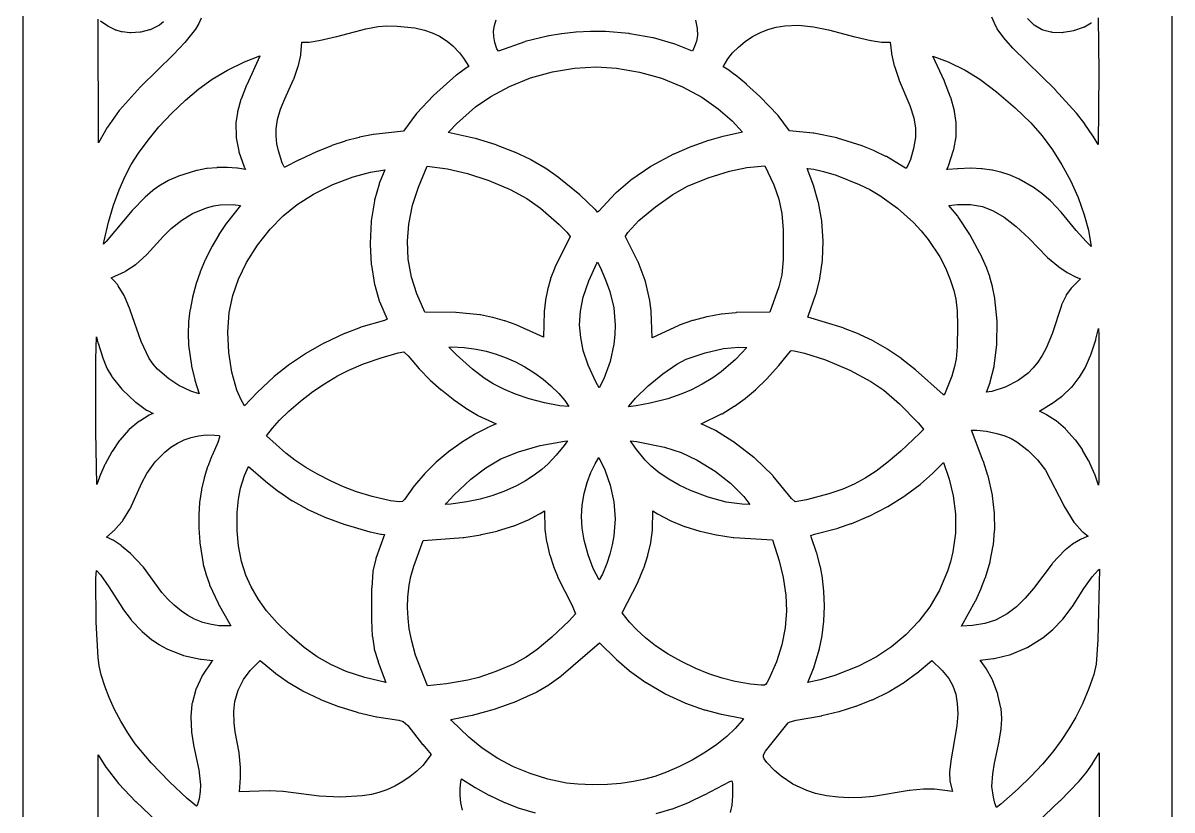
# Model space of a CAD drawing. Header units: millimetres. Extents: x 0 to 63, y 0 to 126.
# Drawn here: x 0 to 63.3, y 47 to 90.3 of the extents above; entities that cross this region are included whole.
import ezdxf

# ---------------------------------------------------------------- set-up
doc = ezdxf.new("R2010")
doc.units = ezdxf.units.MM
doc.layers.add('CUT', color=1, linetype='Continuous')

msp = doc.modelspace()

# ---------------------------------------------------------------- linework, layer by layer
at = {"layer": 'CUT'}
for points in [[(13.134, 123), (0, 123), (0, 3), (13.134, 3), (13.134, 0), (21.134, 0), (21.134, 3), (42.134, 3), (42.134, 0), (50.134, 0), (50.134, 3), (63.2679, 3), (63.2679, 123), (50.134, 123), (50.134, 126), (42.134, 126), (42.134, 123), (21.134, 123), (21.134, 126), (13.134, 126)], [(13.9377, 84.0909), (13.9432, 84.461), (14.0217, 84.9861), (14.1877, 85.561), (14.4104, 86.1253), (14.8985, 87.1855), (14.9089, 87.211), (15.1589, 87.9204), (15.1693, 87.9574), (15.2899, 88.5254), (15.2949, 88.5586), (15.3603, 89.2397), (15.716, 89.2418), (15.7387, 89.2427), (15.7611, 89.2454), (16.2896, 89.3261), (16.311, 89.3301), (17.268, 89.5458), (17.2804, 89.5489), (18.8864, 89.9806), (19.559, 90.1072), (20.0326, 90.1381), (20.6, 90.1282), (21.5703, 90.0308), (22.1102, 89.9044), (22.5358, 89.7554), (22.9277, 89.5689), (23.3497, 89.3008), (23.6758, 89.0316), (24.0275, 88.6605), (24.2547, 88.363), (24.552, 87.9093), (24.3119, 87.7584), (24.2912, 87.7443), (23.8752, 87.4323), (23.8555, 87.4162), (22.6035, 86.3026), (22.5849, 86.2847), (21.6838, 85.3345), (21.6609, 85.3074), (20.9458, 84.3491), (19.3084, 84.1609), (19.2835, 84.157), (18.5245, 84.0061), (18.5046, 84.0013), (17.761, 83.8018), (17.7418, 83.7959), (16.9983, 83.5436), (16.9811, 83.5372), (16.2159, 83.2254), (16.2031, 83.2198), (15.2174, 82.7647), (15.2056, 82.7589), (14.4216, 82.3554), (14.4019, 82.3535), (14.3794, 82.3805), (14.2765, 82.6021), (14.0746, 83.2611), (13.9864, 83.651)], [(40.5839, 86.2328), (40.5704, 86.2457), (39.8395, 86.9132), (39.8293, 86.9222), (39.2117, 87.4372), (39.1968, 87.4488), (38.8019, 87.7388), (38.7757, 87.7561), (38.5533, 87.8865), (38.8058, 88.3168), (39.0672, 88.6501), (39.3896, 88.9729), (39.7633, 89.2748), (40.1764, 89.5456), (40.6178, 89.7761), (41.0184, 89.9372), (41.4735, 90.0656), (41.95, 90.1438), (42.6974, 90.1699), (43.5269, 90.0912), (44.3579, 89.9287), (45.8006, 89.5361), (45.8133, 89.5329), (46.6857, 89.3346), (46.7086, 89.3303), (47.2756, 89.2454), (47.3199, 89.242), (47.7531, 89.2396), (47.8166, 88.632), (47.823, 88.5942), (47.9774, 87.9466), (47.9851, 87.9199), (48.245, 87.1558), (48.252, 87.1373), (48.8298, 85.7488), (49.0474, 85.0699), (49.1445, 84.5082), (49.1407, 83.9865), (49.0369, 83.3786), (48.866, 82.7795), (48.7296, 82.451), (48.6242, 82.3033), (48.6012, 82.3113), (47.5387, 82.9392), (47.5156, 82.9515), (46.9044, 83.2454), (46.8879, 83.2528), (46.2373, 83.5196), (46.2138, 83.5282), (44.8499, 83.9617), (44.8176, 83.97), (43.5444, 84.228), (43.5125, 84.2327), (42.1978, 84.3589), (41.5821, 85.1969), (41.5558, 85.228)], [(5.962, 82.507), (6.3628, 83.1363), (6.8905, 83.853), (7.4885, 84.5721), (8.198, 85.3346), (8.9402, 86.0464), (9.6881, 86.6797), (10.4133, 87.2067), (11.2566, 87.7015), (12.2008, 88.1633), (13.0434, 88.4913), (13.0352, 88.4656), (12.3169, 86.8906), (12.3104, 86.8751), (12.0114, 86.1068), (12.002, 86.0789), (11.8123, 85.3975), (11.8046, 85.3613), (11.7225, 84.8048), (11.72, 84.7809), (11.7195, 84.7569), (11.7312, 84.0275), (11.7329, 84.0011), (11.7369, 83.9749), (11.8823, 83.242), (11.893, 83.2023), (12.1777, 82.383), (12.1861, 82.3614), (12.1963, 82.3406), (12.2562, 82.2283), (11.8087, 82.2988), (11.7821, 82.3018), (11.2549, 82.3389), (11.2292, 82.3397), (10.6958, 82.333), (10.6705, 82.3316), (10.1395, 82.2814), (10.1137, 82.2778), (9.5935, 82.1842), (9.5569, 82.1753), (8.5559, 81.8655), (8.5203, 81.852), (8.044, 81.6374), (8.0172, 81.6237), (7.568, 81.3659), (7.5443, 81.3507), (7.1732, 81.0896), (7.1524, 81.0736), (6.7266, 80.7153), (6.7043, 80.6945), (6.0276, 79.9976), (6.0124, 79.9806), (4.5852, 78.2679), (4.4364, 78.1183), (4.4732, 78.3033), (4.7178, 79.3287), (4.9913, 80.2642), (5.2938, 81.1113), (5.6251, 81.8715)], [(57.669, 81.6326), (58.0972, 80.6831), (58.4396, 79.7348), (58.6704, 78.8827), (58.8188, 77.9985), (58.5495, 78.2614), (57.9942, 78.88), (57.1656, 79.8888), (57.1491, 79.9073), (56.5883, 80.4865), (56.5693, 80.5045), (56.1179, 80.8967), (56.1, 80.9112), (55.7023, 81.207), (55.6735, 81.2261), (54.8485, 81.7056), (54.8155, 81.7222), (54.3881, 81.906), (54.3622, 81.9159), (53.8508, 82.0832), (53.8238, 82.0907), (53.3747, 82.1938), (53.3472, 82.1987), (52.8104, 82.2719), (52.7808, 82.2746), (52.2079, 82.2973), (52.1866, 82.2974), (51.4659, 82.2766), (51.4492, 82.2757), (50.9239, 82.2321), (50.9029, 82.2296), (50.8614, 82.2233), (50.9414, 82.3943), (50.9539, 82.4257), (51.243, 83.2873), (51.2534, 83.3282), (51.3802, 84.0206), (51.3837, 84.0456), (51.385, 84.0709), (51.3916, 84.7663), (51.391, 84.7896), (51.3884, 84.8128), (51.298, 85.4165), (51.2903, 85.4528), (51.082, 86.1936), (51.073, 86.2204), (50.7444, 87.069), (50.7374, 87.0854), (50.1031, 88.4707), (50.9331, 88.152), (51.8765, 87.6926), (52.6829, 87.1995), (53.6001, 86.5105), (54.6259, 85.6324), (55.4878, 84.7993), (56.1249, 84.0759), (56.6891, 83.3103), (57.207, 82.4895)], [(29.4943, 81.7867), (28.7864, 82.2929), (28.7597, 82.3101), (27.9633, 82.7627), (27.9438, 82.7729), (27.0791, 83.1854), (27.0592, 83.1941), (26.0814, 83.5783), (26.0576, 83.5865), (24.9112, 83.9323), (24.8892, 83.9381), (23.4186, 84.2661), (23.458, 84.3177), (23.8675, 84.7472), (24.9245, 85.6851), (25.7619, 86.254), (26.7927, 86.8038), (27.9525, 87.2731), (29.1482, 87.6128), (30.3604, 87.8182), (31.5698, 87.8849), (32.6775, 87.8183), (33.9407, 87.5973), (35.1606, 87.2501), (36.3075, 86.7854), (37.3715, 86.2082), (38.2795, 85.5737), (39.0434, 84.9045), (39.6256, 84.2858), (38.545, 84.0452), (38.5299, 84.0414), (37.7698, 83.8316), (37.7504, 83.8256), (36.8328, 83.5061), (36.8121, 83.4979), (35.8394, 83.0782), (35.8152, 83.0665), (34.5922, 82.4069), (34.5647, 82.3901), (33.462, 81.6362), (33.4359, 81.6162), (32.6556, 80.949), (32.6316, 80.9261), (31.7063, 79.9404), (31.6369, 79.8812), (31.5153, 80.0278), (31.4893, 80.0554), (30.671, 80.8208), (30.6563, 80.8336), (29.5104, 81.7744)], [(27.1893, 73.6663), (27.1635, 73.6768), (26.5284, 73.9008), (26.508, 73.9072), (25.868, 74.0844), (25.8467, 74.0895), (25.1916, 74.222), (25.1621, 74.2265), (23.859, 74.3615), (23.8299, 74.3631), (22.1176, 74.3791), (21.6846, 75.3874), (21.3939, 76.3082), (21.2117, 77.2954), (21.1647, 78.289), (21.2415, 79.2261), (21.4558, 80.2661), (21.7782, 81.2667), (22.2549, 82.421), (23.3748, 82.2627), (24.4827, 82.0082), (25.6488, 81.6321), (26.8224, 81.129), (27.7339, 80.6265), (28.4912, 80.0966), (29.5305, 79.2008), (29.94, 78.788), (30.1344, 78.5454), (29.2894, 76.8359), (29.2782, 76.8103), (29.0549, 76.2259), (29.0469, 76.2017), (28.8786, 75.6141), (28.8728, 75.5903), (28.7681, 75.0644), (28.7645, 75.0413), (28.6908, 74.4165), (28.6888, 74.3894), (28.6535, 72.9951)], [(34.5855, 74.4302), (34.5837, 74.4547), (34.5204, 74.9932), (34.5151, 75.0241), (34.2773, 76.0728), (34.2653, 76.1125), (33.8724, 77.1472), (33.8601, 77.1753), (33.1842, 78.5174), (33.1829, 78.5682), (33.3041, 78.7688), (33.9181, 79.4168), (34.8197, 80.1784), (35.7771, 80.8612), (36.5935, 81.3118), (37.7195, 81.775), (38.9075, 82.1389), (39.8591, 82.336), (40.8475, 82.4381), (41.3372, 81.3823), (41.6227, 80.5903), (41.7858, 79.8164), (41.8588, 78.9026), (41.8624, 77.2821), (41.7919, 76.4267), (41.6246, 75.7662), (41.1252, 74.378), (39.2778, 74.3521), (39.2483, 74.3503), (38.4652, 74.2644), (38.4429, 74.2611), (37.6717, 74.119), (37.6496, 74.114), (36.8944, 73.9167), (36.8724, 73.9102), (36.1373, 73.6585), (36.109, 73.6472), (34.6349, 72.9733)], [(46.0622, 73.1574), (46.0419, 73.1663), (45.1843, 73.506), (45.1594, 73.5147), (43.2199, 74.0969), (43.2351, 74.1585), (43.6603, 75.3693), (43.6679, 75.3948), (43.8741, 76.2101), (43.88, 76.2398), (44.0244, 77.2266), (44.0273, 77.2584), (44.0643, 78.2613), (44.0637, 78.2939), (43.9835, 79.3808), (43.9794, 79.4129), (43.7935, 80.4183), (43.7869, 80.4461), (43.5457, 81.2867), (43.539, 81.3071), (43.1769, 82.2924), (43.2071, 82.2922), (43.5547, 82.2473), (44.076, 82.1291), (44.7673, 81.9196), (46.0478, 81.4131), (46.6264, 81.1248), (47.1803, 80.8034), (48.1588, 80.1102), (49.0363, 79.3163), (49.4549, 78.8608), (49.8402, 78.3823), (50.4774, 77.4152), (50.7921, 76.811), (51.0587, 76.1831), (51.2618, 75.5723), (51.3651, 75.0969), (51.436, 74.4505), (51.4624, 73.6236), (51.4445, 72.4679), (51.3861, 71.805), (51.2995, 71.3822), (51.1351, 70.8612), (50.781, 69.9458), (50.7166, 69.8139), (50.6705, 69.8443), (49.1497, 71.1997), (49.1366, 71.2107), (48.4002, 71.7966), (48.3824, 71.8096), (47.6269, 72.3258), (47.607, 72.3382), (46.8243, 72.7893), (46.8043, 72.7998)], [(19.1376, 82.0848), (19.9244, 82.2153), (19.6186, 81.4642), (19.6073, 81.4306), (19.3635, 80.5395), (19.3567, 80.5083), (19.1798, 79.4061), (19.1765, 79.3741), (19.1157, 78.1594), (19.1158, 78.128), (19.1795, 77.0033), (19.1831, 76.9713), (19.3633, 75.8941), (19.3709, 75.8608), (19.6183, 75.0043), (19.6303, 74.9705), (20.049, 73.985), (19.9085, 73.9261), (18.6015, 73.5443), (18.5777, 73.5363), (17.7158, 73.2063), (17.6945, 73.1973), (16.5886, 72.6758), (16.568, 72.6651), (15.5694, 72.0984), (15.5498, 72.0863), (14.6162, 71.4591), (14.596, 71.4442), (13.8372, 70.838), (13.819, 70.8222), (12.903, 69.9631), (12.889, 69.949), (12.2039, 69.2162), (12.0185, 69.5478), (11.7826, 70.0898), (11.4983, 71.0704), (11.3282, 72.1513), (11.2798, 73.2716), (11.3597, 74.3671), (11.5511, 75.3014), (11.8685, 76.2008), (12.3128, 77.1095), (12.9115, 78.0632), (13.6097, 78.9511), (14.3231, 79.6816), (15.0993, 80.3092), (15.999, 80.8781), (17.0694, 81.4099), (18.1873, 81.8312)], [(6.1739, 76.9788), (6.1935, 76.9927), (6.212, 77.0083), (6.7934, 77.537), (6.8136, 77.5573), (7.7288, 78.5644), (8.1623, 78.9883), (8.7435, 79.4487), (9.3423, 79.8102), (10.1049, 80.1244), (10.5176, 80.2309), (10.8593, 80.2854), (11.5725, 80.3045), (11.9845, 80.2536), (11.2071, 79.2782), (11.1926, 79.2583), (10.7867, 78.6535), (10.7766, 78.6375), (10.4114, 78.0113), (10.4021, 77.9937), (10.0457, 77.2766), (10.0374, 77.2583), (9.7626, 76.5967), (9.7558, 76.5787), (9.5259, 75.9048), (9.5202, 75.886), (9.3365, 75.2025), (9.332, 75.1831), (9.1967, 74.498), (9.1933, 74.4771), (9.1145, 73.8412), (9.1126, 73.8169), (9.0867, 73.1899), (9.0867, 73.1656), (9.11, 72.5997), (9.1129, 72.5689), (9.2795, 71.4368), (9.2845, 71.4111), (9.4649, 70.6563), (9.4688, 70.6418), (9.6923, 69.8795), (9.2454, 70.0303), (8.5888, 70.3421), (8.032, 70.7025), (7.4139, 71.2361), (7.1666, 71.5114), (6.9446, 71.819), (6.5151, 72.7593), (5.9068, 74.4958), (5.9002, 74.5127), (5.5852, 75.2621), (5.5658, 75.3003), (5.2451, 75.8333), (5.2306, 75.8551), (5.2143, 75.8756), (4.9788, 76.1461), (4.9522, 76.173), (4.8512, 76.2634), (5.6266, 76.6242), (5.6652, 76.6457)], [(53.2437, 76.3115), (53.2368, 76.3339), (53.0802, 76.7796), (53.0718, 76.8009), (52.8214, 77.37), (52.8111, 77.391), (52.1483, 78.6247), (52.1349, 78.6472), (51.4911, 79.6284), (51.4724, 79.654), (50.9808, 80.2541), (51.4496, 80.3126), (52.1649, 80.3129), (52.8255, 80.1916), (53.4133, 79.9638), (54.0239, 79.605), (54.68, 79.0987), (55.4027, 78.4301), (56.3964, 77.4087), (56.4199, 77.387), (57.0164, 76.891), (57.0408, 76.8726), (57.4994, 76.5634), (57.5258, 76.5474), (57.9533, 76.3181), (57.9921, 76.3007), (58.2196, 76.2166), (57.7458, 75.7398), (57.7295, 75.722), (57.7147, 75.7031), (57.4591, 75.3467), (57.4438, 75.3231), (57.4309, 75.2981), (57.1911, 74.781), (57.178, 74.7477), (56.6734, 73.1897), (56.3417, 72.3928), (56.1231, 71.9884), (55.8833, 71.6261), (55.6215, 71.3046), (55.3383, 71.0226), (54.7903, 70.6111), (54.0804, 70.2448), (53.3395, 70.0167), (53.0496, 69.9712), (53.2533, 70.5124), (53.2633, 70.5442), (53.4746, 71.3816), (53.4814, 71.4178), (53.6255, 72.5864), (53.6276, 72.6201), (53.6378, 73.8556), (53.6363, 73.8878), (53.5118, 75.1168), (53.5079, 75.1433), (53.3862, 75.7706), (53.3818, 75.79)], [(31.7265, 70.2052), (31.5367, 70.5429), (31.1185, 71.4583), (30.8532, 72.2698), (30.7077, 72.987), (30.6519, 73.6865), (30.6928, 74.4404), (30.845, 75.1946), (31.1541, 76.0983), (31.5998, 77.0811), (31.6257, 77.123), (31.7749, 76.8506), (32.0823, 76.1556), (32.3162, 75.5165), (32.5344, 74.6137), (32.6133, 73.6593), (32.5975, 73.1436), (32.5417, 72.6254), (32.3301, 71.6567), (31.9824, 70.7165)], [(58.331, 66.8115), (57.9636, 67.3308), (57.941, 67.359), (57.4265, 67.9274), (57.397, 67.9559), (56.8837, 68.3877), (56.8524, 68.4108), (56.358, 68.7289), (56.3342, 68.7428), (55.9652, 68.9357), (56.6151, 69.3276), (56.6344, 69.3403), (57.1826, 69.7301), (57.2141, 69.7559), (57.7322, 70.2409), (57.7481, 70.257), (57.7628, 70.2742), (58.1568, 70.7729), (58.1793, 70.8056), (58.4793, 71.3106), (58.4954, 71.3417), (58.7847, 71.9922), (58.796, 72.0216), (59.0677, 72.8633), (59.0733, 72.8829), (59.2223, 73.4833), (59.235, 73.1125), (59.234, 65.0815), (59.2274, 64.8588), (59.0111, 65.4561), (59.0032, 65.4759), (58.6866, 66.1859), (58.6735, 66.2119), (58.3469, 66.7866)], [(5.8167, 67.8803), (5.3282, 67.3309), (5.3046, 67.3007), (4.9048, 66.7154), (4.8887, 66.6889), (4.5245, 66.0149), (4.5138, 65.9926), (4.2185, 65.317), (4.212, 65.3006), (4.0626, 64.8945), (4.0064, 67.8173), (4.0151, 71.7888), (4.0405, 73.0131), (4.1297, 72.6834), (4.1336, 72.67), (4.377, 71.9143), (4.3841, 71.8947), (4.6214, 71.3041), (4.6404, 71.2652), (4.8947, 70.8286), (4.9193, 70.7926), (5.4444, 70.1341), (5.4732, 70.1027), (6.1737, 69.442), (6.2069, 69.4148), (6.8069, 68.9912), (6.8268, 68.9783), (6.8476, 68.967), (7.1753, 68.8048), (6.9845, 68.7184), (6.9531, 68.702), (6.4251, 68.3853), (6.4056, 68.3727), (6.3871, 68.3584), (5.8495, 67.912), (5.8325, 67.8967)], [(15.5756, 65.8305), (14.9683, 66.2399), (14.4645, 66.6238), (13.3994, 67.5658), (13.7317, 67.9871), (14.1291, 68.4262), (14.6444, 68.9273), (15.2828, 69.4775), (15.9685, 70.0029), (16.6063, 70.4396), (17.3196, 70.8705), (17.9435, 71.1937), (18.7463, 71.5289), (19.7232, 71.8701), (20.6554, 72.1412), (20.9706, 72.1869), (20.9969, 72.1717), (21.2174, 71.9706), (21.8097, 71.2627), (21.8258, 71.2449), (22.4041, 70.6555), (22.4196, 70.6409), (23.0226, 70.1071), (23.0359, 70.096), (23.6842, 69.5854), (23.6981, 69.575), (24.3595, 69.1127), (24.3765, 69.1017), (25.0193, 68.7132), (25.0484, 68.6977), (26.0558, 68.2282), (25.5596, 68.0071), (25.5434, 67.9994), (24.8887, 67.6607), (24.8682, 67.649), (24.1467, 67.2023), (24.1281, 67.1898), (23.4298, 66.683), (23.4128, 66.6698), (22.7552, 66.1176), (22.7387, 66.1027), (22.1391, 65.5194), (22.1214, 65.5007), (21.5496, 64.8406), (21.5309, 64.8165), (21.0035, 64.0658), (20.9312, 63.9892), (20.8884, 63.9623), (20.7122, 63.9322), (20.2336, 63.9956), (19.234, 64.2288), (18.3585, 64.4962), (17.6531, 64.7622), (16.9615, 65.0681), (16.2162, 65.4514)], [(29.0619, 70.3314), (29.4962, 69.8998), (29.8269, 69.5081), (30.0555, 69.1766), (29.5582, 69.2241), (28.7243, 69.3802), (27.8634, 69.6072), (27.1211, 69.8584), (26.5095, 70.1155), (25.8814, 70.4326), (25.3893, 70.7404), (24.7483, 71.2346), (23.8663, 72.0246), (23.4395, 72.4562), (23.6139, 72.4654), (24.298, 72.428), (24.9507, 72.3416), (25.5089, 72.226), (26.0563, 72.0688), (26.5963, 71.8708), (27.1237, 71.6351), (27.6327, 71.3655), (28.188, 71.0183), (28.6418, 70.6865)], [(36.2785, 69.8752), (35.5155, 69.6083), (34.5298, 69.3615), (33.7686, 69.2197), (33.3454, 69.1734), (33.3743, 69.2188), (33.731, 69.6407), (34.4312, 70.3186), (35.2359, 70.9857), (35.9991, 71.5194), (36.5247, 71.7906), (37.5558, 72.147), (38.5708, 72.3717), (39.4202, 72.4487), (39.8502, 72.4317), (39.2375, 71.7734), (38.4476, 71.1012), (37.9779, 70.7709), (37.4041, 70.4202), (36.8073, 70.1087)], [(37.3352, 68.2311), (38.4637, 68.7752), (38.4902, 68.7897), (39.1613, 69.1991), (39.1805, 69.2118), (39.7574, 69.6264), (39.7744, 69.6396), (40.3306, 70.1022), (40.3466, 70.1166), (40.9463, 70.6918), (40.9613, 70.7073), (41.6063, 71.4211), (41.6185, 71.4355), (42.2525, 72.2324), (42.2966, 72.262), (42.4558, 72.2563), (43.0368, 72.1285), (44.1791, 71.7612), (45.5329, 71.1794), (46.6875, 70.5651), (47.4032, 70.0772), (48.2589, 69.3287), (49.2974, 68.2858), (49.5912, 67.9399), (49.5937, 67.9358), (49.3887, 67.7202), (48.3357, 66.7271), (47.6438, 66.1319), (46.9763, 65.6292), (46.3809, 65.2462), (45.7729, 64.9188), (45.1372, 64.6384), (44.3782, 64.3718), (43.1423, 64.0459), (42.5238, 63.9305), (42.3135, 64.1259), (41.3107, 65.3563), (41.2853, 65.3838), (40.2737, 66.3512), (40.2499, 66.3718), (39.1204, 67.2462), (39.093, 67.2652), (38.1235, 67.859), (38.0936, 67.8749)], [(54.402, 67.4242), (54.714, 67.2452), (55.3524, 66.7617), (55.8698, 66.2415), (56.2932, 65.6814), (57.3019, 63.7307), (57.3136, 63.7103), (57.8687, 62.8177), (57.8836, 62.7958), (57.9004, 62.7755), (58.3279, 62.2998), (58.3464, 62.2809), (58.3666, 62.2637), (58.6479, 62.0437), (58.5933, 62.0272), (58.5612, 62.0155), (58.2586, 61.8858), (58.2203, 61.8662), (57.7966, 61.6094), (57.7644, 61.5869), (57.3989, 61.2949), (57.3691, 61.2676), (56.6867, 60.5538), (56.6638, 60.5269), (55.6412, 59.1696), (55.1862, 58.6261), (54.7108, 58.1546), (54.1897, 57.7629), (53.5494, 57.4309), (52.9559, 57.2428), (52.275, 57.1327), (51.6815, 57.0927), (52.447, 58.4877), (52.4565, 58.5067), (52.7562, 59.159), (52.7634, 59.176), (52.9865, 59.754), (52.994, 59.776), (53.2521, 60.642), (53.2591, 60.6707), (53.4257, 61.5382), (53.4297, 61.5673), (53.5022, 62.3667), (53.5034, 62.3962), (53.495, 63.276), (53.4931, 63.3071), (53.3812, 64.2728), (53.3759, 64.304), (53.1362, 65.3634), (53.1294, 65.3882), (52.8826, 66.16), (52.8776, 66.1744), (52.2324, 67.8848), (52.5251, 67.8813), (53.0577, 67.8186), (53.6278, 67.7013), (54.0587, 67.5723)], [(5.9174, 61.0945), (5.4313, 61.5042), (5.4045, 61.5245), (4.9584, 61.8234), (4.9372, 61.8364), (4.9148, 61.8477), (4.6476, 61.9694), (4.6185, 61.981), (4.5952, 61.9875), (5.0768, 62.4158), (5.103, 62.4423), (5.469, 62.8591), (5.4858, 62.8801), (5.5007, 62.9025), (5.8784, 63.5311), (5.894, 63.5609), (6.5476, 64.9918), (6.8235, 65.5034), (7.2809, 66.146), (7.8051, 66.6799), (8.1409, 66.9407), (8.499, 67.1629), (8.8741, 67.3425), (9.2647, 67.4789), (9.6697, 67.571), (10.0872, 67.6176), (10.5663, 67.6154), (10.7905, 67.5803), (10.8203, 67.567), (10.8279, 67.4953), (10.736, 67.2042), (10.4094, 66.4939), (10.4023, 66.477), (10.1725, 65.8836), (10.1656, 65.8636), (9.9805, 65.2605), (9.9749, 65.2398), (9.8346, 64.6271), (9.8304, 64.6047), (9.7258, 63.9038), (9.7234, 63.8814), (9.6779, 63.2483), (9.6772, 63.2263), (9.6794, 62.5027), (9.6801, 62.4828), (9.7349, 61.7102), (9.7378, 61.6845), (9.9233, 60.5244), (9.9294, 60.4953), (10.0633, 59.99), (10.0695, 59.9696), (10.265, 59.4012), (10.2756, 59.3745), (10.7406, 58.3553), (10.7516, 58.3334), (11.44, 57.1029), (10.7765, 57.1194), (10.2936, 57.1954), (9.8982, 57.3025), (9.4492, 57.4795), (9.0812, 57.6741), (8.7238, 57.9105), (8.3165, 58.2432), (7.9797, 58.5746), (7.6526, 58.9502), (6.6338, 60.3493), (6.6072, 60.381), (5.9401, 61.0731)], [(28.578, 65.7254), (28.144, 65.3978), (27.6723, 65.0941), (27.1675, 64.8173), (26.4707, 64.5016), (25.8183, 64.2653), (25.1766, 64.0857), (24.4478, 63.9332), (23.5582, 63.8028), (23.2681, 63.7888), (23.3236, 63.8615), (23.7275, 64.3087), (24.6541, 65.1881), (25.4901, 65.8136), (26.3159, 66.2969), (27.2769, 66.6973), (28.4856, 67.0398), (29.826, 67.2831), (29.9757, 67.2925), (29.7954, 67.0321), (29.3671, 66.5058), (28.9207, 66.0288)], [(35.0358, 65.5313), (34.5818, 65.9043), (34.2516, 66.2399), (33.7293, 66.8892), (33.4584, 67.2875), (33.7861, 67.2503), (35.3295, 66.9507), (36.2488, 66.6487), (37.128, 66.2354), (38.1159, 65.624), (38.9537, 64.9606), (39.683, 64.2275), (40.0278, 63.7882), (39.5952, 63.8002), (38.7197, 63.9265), (37.7319, 64.1859), (36.7544, 64.5545), (36.1371, 64.8489), (35.5587, 65.1772)], [(12.5634, 59.2539), (12.2764, 59.9026), (12.0393, 60.6483), (11.8717, 61.51), (11.7988, 62.35), (11.8011, 63.3571), (11.8656, 64.0904), (11.9846, 64.6875), (12.2046, 65.3812), (12.4093, 65.8837), (13.3591, 65.0666), (13.3695, 65.0581), (14.0632, 64.5127), (14.0812, 64.4994), (14.8215, 64.0009), (14.8437, 63.9873), (15.6309, 63.5494), (15.6516, 63.5388), (16.5865, 63.1077), (16.6114, 63.0975), (17.7272, 62.697), (17.744, 62.6915), (19.1012, 62.2905), (19.1212, 62.2852), (19.7023, 62.155), (19.7442, 62.1487), (19.9057, 62.1351), (19.4351, 60.8171), (19.4259, 60.7866), (19.2726, 60.1463), (19.2679, 60.1228), (19.2652, 60.0991), (19.1999, 59.2094), (19.1991, 59.1884), (19.196, 57.4383), (19.1962, 57.4252), (19.2336, 56.5492), (19.2366, 56.5177), (19.3336, 55.8752), (19.3427, 55.8348), (19.55, 55.1399), (19.5565, 55.1203), (19.981, 53.9904), (18.815, 54.261), (17.7991, 54.5956), (16.9464, 54.9783), (16.2061, 55.4068), (15.4773, 55.9255), (14.6677, 56.6101), (13.9873, 57.2762), (13.4069, 57.9455), (12.9642, 58.5602)], [(32.6078, 63.0068), (32.5403, 62.0717), (32.449, 61.5714), (32.3173, 61.0627), (32.1461, 60.5504), (31.9018, 59.96), (31.7344, 59.6359), (31.4043, 60.2762), (31.1146, 61.0181), (30.8941, 61.8287), (30.7914, 62.4797), (30.7573, 63.1242), (30.7917, 63.7604), (30.8942, 64.3886), (31.0655, 65.0094), (31.2754, 65.5535), (31.505, 66.0258), (31.7018, 66.3776), (32.0289, 65.7045), (32.3373, 64.8524), (32.5402, 63.9305)], [(43.862, 55.8672), (44.0001, 56.5589), (44.0037, 56.5814), (44.0983, 57.3658), (44.1003, 57.389), (44.1328, 58.1815), (44.133, 58.2047), (44.1034, 58.9968), (44.1017, 59.019), (44.0218, 59.7241), (44.0187, 59.7445), (43.9052, 60.3598), (43.9002, 60.3821), (43.7018, 61.129), (43.6953, 61.1501), (43.3977, 62.0066), (43.3846, 62.0802), (43.5887, 62.1505), (44.8807, 62.4918), (44.9013, 62.498), (45.6087, 62.7385), (45.6292, 62.7463), (46.5719, 63.1437), (46.5938, 63.154), (47.5924, 63.6709), (47.6138, 63.6831), (48.5626, 64.2753), (48.583, 64.2892), (49.3918, 64.8897), (49.4113, 64.9055), (50.0777, 65.4911), (50.0939, 65.5063), (50.6766, 66.0996), (50.9925, 65.1881), (51.2227, 64.2664), (51.3472, 63.2757), (51.344, 62.2207), (51.2036, 61.1794), (51.076, 60.6414), (50.9119, 60.1132), (50.4708, 59.0767), (49.9333, 58.1613), (49.3258, 57.3617), (48.6194, 56.6231), (47.8177, 55.954), (46.9929, 55.4038), (46.011, 54.8908), (44.6956, 54.3707), (43.9031, 54.138), (43.2077, 53.9997), (43.558, 54.8503), (43.5679, 54.8782), (43.8554, 55.8404)], [(29.4262, 59.8413), (29.4372, 59.8169), (30.2416, 58.2278), (30.4182, 57.7789), (30.4005, 57.7489), (30.0768, 57.388), (29.1185, 56.4832), (28.3149, 55.8107), (27.705, 55.3854), (27.0005, 55.0079), (26.0333, 54.5995), (25.1029, 54.2757), (24.4998, 54.1181), (23.3273, 53.9201), (22.2675, 53.8082), (21.6148, 55.5039), (21.4026, 56.2687), (21.2709, 56.9455), (21.2014, 57.5367), (21.1761, 58.1204), (21.1949, 58.6966), (21.2689, 59.3411), (21.3643, 59.8347), (21.5149, 60.3966), (22.0343, 61.8108), (24.245, 61.9797), (24.2692, 61.9826), (25.2066, 62.129), (25.2268, 62.1328), (26.1058, 62.3308), (26.129, 62.337), (27.0187, 62.6115), (27.0446, 62.6207), (27.7744, 62.9194), (27.8021, 62.9324), (28.4485, 63.2753), (28.4741, 63.2906), (28.7145, 63.45), (28.7323, 62.4575), (28.7352, 62.4208), (28.8316, 61.7503), (28.8366, 61.724), (28.9995, 61.0382), (29.0059, 61.0156), (29.2049, 60.3995), (29.2115, 60.381)], [(39.1084, 61.9743), (39.1349, 61.9714), (41.2646, 61.8363), (41.6338, 60.6973), (41.8625, 59.7721), (42.0034, 58.8026), (42.0352, 57.932), (41.9636, 57.0002), (41.7812, 56.0724), (41.4864, 55.1373), (41.0759, 54.1817), (40.9641, 53.9695), (40.8921, 53.8832), (40.827, 53.8523), (40.6522, 53.8399), (40.0543, 53.9066), (39.2126, 54.0516), (38.4938, 54.2357), (37.7676, 54.4761), (37.0472, 54.7664), (36.2663, 55.1408), (35.5232, 55.5606), (34.833, 56.0173), (34.2717, 56.4512), (33.7775, 56.9007), (33.4037, 57.3071), (33.0001, 57.8261), (33.8707, 59.5363), (33.8809, 59.5585), (34.1698, 60.2642), (34.1776, 60.2854), (34.4006, 60.9751), (34.4072, 60.999), (34.5651, 61.6765), (34.57, 61.7025), (34.664, 62.3716), (34.6668, 62.407), (34.6872, 63.4506), (34.9408, 63.2825), (34.9661, 63.2674), (35.6404, 62.9081), (35.6682, 62.8951), (36.4199, 62.5864), (36.4454, 62.5772), (37.2644, 62.3222), (37.288, 62.3158), (38.1638, 62.1174), (38.1861, 62.1131)], [(4.0154, 59.7383), (4.041, 60.1623), (4.263, 59.9127), (4.7238, 59.2623), (5.475, 58.0829), (5.4887, 58.0632), (5.9633, 57.4354), (5.9838, 57.411), (6.5399, 56.8176), (6.5669, 56.7922), (7.0993, 56.3478), (7.125, 56.3287), (7.4997, 56.0778), (7.5225, 56.0639), (7.9148, 55.8479), (7.9508, 55.831), (8.7954, 55.4994), (8.8185, 55.4914), (8.8422, 55.4852), (9.7777, 55.2799), (9.8124, 55.2744), (10.4572, 55.2082), (10.4249, 55.1766), (10.4043, 55.1544), (10.3862, 55.1302), (9.8873, 54.393), (9.8753, 54.3739), (9.8649, 54.3538), (9.5301, 53.649), (9.5196, 53.6242), (9.5114, 53.5984), (9.3087, 52.841), (9.3033, 52.8171), (9.3, 52.7928), (9.2364, 52.1281), (9.2354, 52.0865), (9.2721, 51.2871), (9.2754, 51.2544), (9.3856, 50.5595), (9.3889, 50.542), (9.6879, 49.1921), (9.7784, 48.3507), (9.7653, 47.9832), (9.6974, 47.5829), (9.5828, 47.2248), (9.5588, 47.1793), (9.0387, 47.5995), (8.0685, 48.5203), (7.0557, 49.5756), (6.1814, 50.6168), (5.7675, 51.2251), (5.3846, 51.8622), (5.042, 52.5113), (4.7449, 53.1608), (4.4986, 53.7986), (4.3081, 54.4135), (4.1943, 54.9074), (4.1342, 55.3706), (4.0253, 57.3055)], [(53.8673, 51.4626), (53.9014, 51.9684), (53.902, 51.9915), (53.9009, 52.0146), (53.8525, 52.5558), (53.8464, 52.5945), (53.6834, 53.3167), (53.6716, 53.3563), (53.3768, 54.1353), (53.3593, 54.1731), (53.0523, 54.733), (53.0324, 54.7646), (52.7059, 55.2157), (53.4301, 55.3042), (53.4671, 55.311), (54.3923, 55.5406), (54.4153, 55.5472), (54.4376, 55.5556), (55.2922, 55.9151), (55.3144, 55.9255), (55.3356, 55.9376), (56.1211, 56.4281), (56.155, 56.4526), (56.6998, 56.9071), (56.7244, 56.9301), (57.2322, 57.4596), (57.2533, 57.4841), (57.7749, 58.161), (57.7912, 58.1843), (58.4112, 59.1697), (58.877, 59.8117), (59.1938, 60.1711), (59.2679, 60.2358), (59.1863, 56.3363), (59.091, 55.0004), (58.9665, 54.4384), (58.6946, 53.6626), (58.3402, 52.8233), (57.9699, 52.0861), (57.5921, 51.437), (57.171, 50.8024), (56.704, 50.1781), (56.1324, 49.4971), (55.4967, 48.8173), (54.7923, 48.1326), (53.8495, 47.2897), (53.6042, 47.1048), (53.5147, 47.3414), (53.4319, 47.6727), (53.355, 48.2734), (53.393, 48.9618), (53.4895, 49.5512), (53.7515, 50.7374), (53.7546, 50.7543), (53.8643, 51.4356)], [(39.2178, 51.4566), (38.7475, 51.0105), (38.1994, 50.5722), (37.588, 50.1516), (36.8494, 49.7152), (36.1495, 49.3612), (35.4288, 49.0514), (34.7843, 48.821), (34.1709, 48.646), (33.6236, 48.5361), (32.9256, 48.4413), (32.1875, 48.3819), (31.3508, 48.3597), (30.5564, 48.3865), (29.9311, 48.4518), (28.8959, 48.6758), (27.9294, 48.9785), (27.0125, 49.357), (26.1508, 49.8085), (25.282, 50.3788), (24.5462, 50.9766), (23.598, 51.9066), (23.5558, 51.9643), (24.7341, 52.1901), (24.7582, 52.1958), (26.0245, 52.5455), (26.0479, 52.553), (27.1867, 52.9675), (27.2104, 52.9772), (28.2738, 53.4679), (28.2987, 53.4808), (28.9525, 53.8582), (28.978, 53.8746), (29.6178, 54.3343), (29.6401, 54.352), (31.7424, 56.1844), (32.669, 55.2699), (32.6842, 55.2558), (33.3801, 54.6567), (33.4009, 54.6404), (34.2895, 54.0005), (34.3136, 53.9847), (35.3384, 53.3845), (35.3645, 53.3709), (36.446, 52.8701), (36.4725, 52.8592), (37.5151, 52.4897), (37.5401, 52.482), (38.4428, 52.2454), (38.4625, 52.241), (39.6729, 52.0072), (39.6015, 51.9041)], [(11.9247, 47.9694), (11.9781, 48.7377), (11.9787, 48.7583), (11.9785, 49.2801), (11.9773, 49.3071), (11.9024, 50.1159), (11.8988, 50.1419), (11.6916, 51.2745), (11.6286, 51.7762), (11.6105, 52.3909), (11.6667, 52.9435), (11.8426, 53.5751), (12.1382, 54.1535), (12.5136, 54.6465), (13.0585, 55.199), (13.9017, 54.5049), (13.9176, 54.4927), (14.5401, 54.0455), (14.563, 54.0305), (15.4068, 53.5323), (15.4295, 53.5202), (16.3566, 53.0728), (16.378, 53.0635), (17.3648, 52.6765), (17.3861, 52.669), (18.4089, 52.3517), (18.4312, 52.3457), (19.4664, 52.1077), (19.4899, 52.1032), (20.6972, 51.9225), (20.9355, 51.8438), (21.1838, 51.627), (22.0038, 50.5876), (22.013, 50.5766), (22.4845, 50.034), (22.0106, 49.4315), (21.6883, 49.116), (21.3171, 48.8144), (20.911, 48.5379), (20.4818, 48.2943), (20.0415, 48.0915), (19.6011, 47.9357), (19.1909, 47.8334), (18.6699, 47.7469), (17.4865, 47.6729), (16.3108, 47.7285), (14.3353, 47.9891), (14.3073, 47.9915), (13.5801, 48.0208), (13.5579, 48.0209)], [(40.9611, 49.5912), (40.8179, 49.7813), (40.7712, 49.8896), (40.7773, 50.009), (40.8834, 50.2151), (42.131, 51.7752), (42.2477, 51.8341), (42.5646, 51.9234), (43.9615, 52.1648), (43.9796, 52.1685), (44.9245, 52.3904), (44.9461, 52.3963), (45.8561, 52.6807), (45.8778, 52.6884), (46.7481, 53.0333), (46.7708, 53.0434), (47.6693, 53.4862), (47.6929, 53.4992), (48.5319, 54.0089), (48.5533, 54.0233), (49.2025, 54.4971), (49.2174, 54.5087), (50.0454, 55.1959), (50.6172, 54.6548), (50.9719, 54.2114), (51.2002, 53.7999), (51.3571, 53.35), (51.4453, 52.8437), (51.4655, 52.2638), (51.4172, 51.5994), (51.0888, 49.6812), (51.0864, 49.6637), (51.0186, 49.0505), (51.0169, 49.0279), (51.0172, 49.0051), (51.0344, 48.6147), (51.0367, 48.5885), (51.0413, 48.5626), (51.1719, 47.9855), (50.1931, 48.1214), (50.1527, 48.1243), (49.625, 48.1282), (49.5885, 48.1263), (48.8111, 48.0399), (48.7964, 48.0379), (46.8367, 47.7245), (46.1861, 47.6669), (45.4731, 47.6503), (44.8836, 47.6785), (44.2441, 47.7591), (43.6439, 47.8905), (43.1581, 48.0445), (42.3803, 48.4025), (41.747, 48.8278), (41.3861, 49.144)]]:
    msp.add_lwpolyline(points, close=True, dxfattribs=at)
for points in [[(9.8134, 90.5698), (9.6791, 90.2737), (9.4923, 89.9605), (8.9156, 89.2271), (8.2929, 88.5698), (6.4906, 86.7929), (6.479, 86.7807), (5.323, 85.506), (5.3003, 85.4777), (4.6524, 84.5625), (4.6379, 84.5402), (4.1516, 83.7048), (4.1455, 90.5118)], [(37.0246, 90.4473), (37.1248, 89.9984), (37.1336, 89.615), (37.086, 89.3041), (36.9841, 88.9938), (36.8719, 88.7504), (35.8565, 89.1447), (35.8295, 89.1537), (34.7089, 89.4736), (34.6786, 89.4806), (33.4132, 89.7078), (33.3839, 89.7115), (32.0801, 89.8188), (32.0573, 89.8199), (31.2688, 89.8265), (31.2517, 89.8262), (30.4662, 89.7894), (30.4489, 89.7881), (29.6728, 89.7081), (29.6559, 89.7058), (28.979, 89.5981), (28.9539, 89.593), (27.6551, 89.2742), (27.6237, 89.2647), (26.1752, 88.7412), (26.0937, 88.8721), (25.9762, 89.2231), (25.9194, 89.5502), (25.9113, 89.8527), (25.9571, 90.1607), (26.0588, 90.4785)], [(59.2036, 90.5821), (59.2295, 87.5917), (59.1952, 83.6045), (58.9214, 84.0695), (58.9105, 84.0865), (58.4742, 84.725), (58.4633, 84.74), (58.0013, 85.3337), (57.987, 85.3506), (56.8415, 86.6179), (56.8289, 86.6309), (54.501, 88.9151), (54.0008, 89.4866), (53.6473, 89.9834), (53.485, 90.2804), (53.3481, 90.6249)], [(55.3103, 90.5437), (55.6172, 90.2367), (55.6363, 90.2191), (55.6569, 90.2032), (55.6788, 90.1891), (56.0723, 89.9591), (56.0969, 89.9462), (56.1226, 89.9355), (56.1492, 89.9273), (56.603, 89.8075), (56.6377, 89.8005), (56.673, 89.7974), (57.2304, 89.7811), (57.262, 89.7817), (57.2933, 89.7856), (57.8681, 89.8866), (57.8943, 89.8924), (57.9199, 89.9005), (58.4013, 90.0747), (58.4222, 90.0832), (58.4425, 90.0932), (58.8196, 90.2965), (58.8398, 90.3084)], [(4.2664, 90.4175), (4.668, 90.1456), (4.6959, 90.1288), (5.0493, 89.9408), (5.0775, 89.9276), (5.1071, 89.9172), (5.4044, 89.8298), (5.4297, 89.8235), (5.4555, 89.8194), (5.8805, 89.7693), (5.9089, 89.7672), (5.9373, 89.7679), (6.4513, 89.8017), (6.4804, 89.805), (6.509, 89.8111), (6.9925, 89.9371), (7.023, 89.9468), (7.0522, 89.9595), (7.4685, 90.1669), (7.497, 90.1831), (7.5236, 90.2021), (7.7457, 90.3803)], [(4.1452, 43.722), (4.1484, 50.0166), (4.5651, 49.3394), (4.5821, 49.3146), (5.2546, 48.4335), (5.277, 48.4075), (6.2035, 47.4437), (6.2134, 47.4339), (8.5892, 45.1779)], [(54.5869, 45.0937), (57.0944, 47.4704), (57.1037, 47.4796), (58.135, 48.5452), (58.1509, 48.563), (58.5194, 49.0098), (58.5323, 49.0265), (58.8839, 49.5194), (58.8967, 49.5389), (59.251, 50.1277), (59.257, 43.7607)], [(24.2031, 46.9571), (24.1106, 47.3636), (24.0647, 47.773), (24.0666, 48.1829), (24.1055, 48.5212), (24.1396, 48.6894), (24.8938, 48.2194), (24.9063, 48.212), (25.6593, 47.7908), (25.6781, 47.7812), (26.5144, 47.3868), (26.5351, 47.378), (27.3073, 47.0808), (27.3294, 47.0732), (28.1975, 46.8122)], [(34.8681, 46.7785), (35.7377, 47.0359), (35.7623, 47.0442), (36.7034, 47.4115), (36.7243, 47.4205), (37.5161, 47.7992), (37.5279, 47.8051), (38.9206, 48.5465), (39.0297, 48.5699), (39.0646, 48.4239), (39.0745, 47.7498), (39.0273, 47.2443), (38.9382, 46.8408)]]:
    msp.add_lwpolyline(points, dxfattribs=at)

doc.saveas('drawing.dxf')
